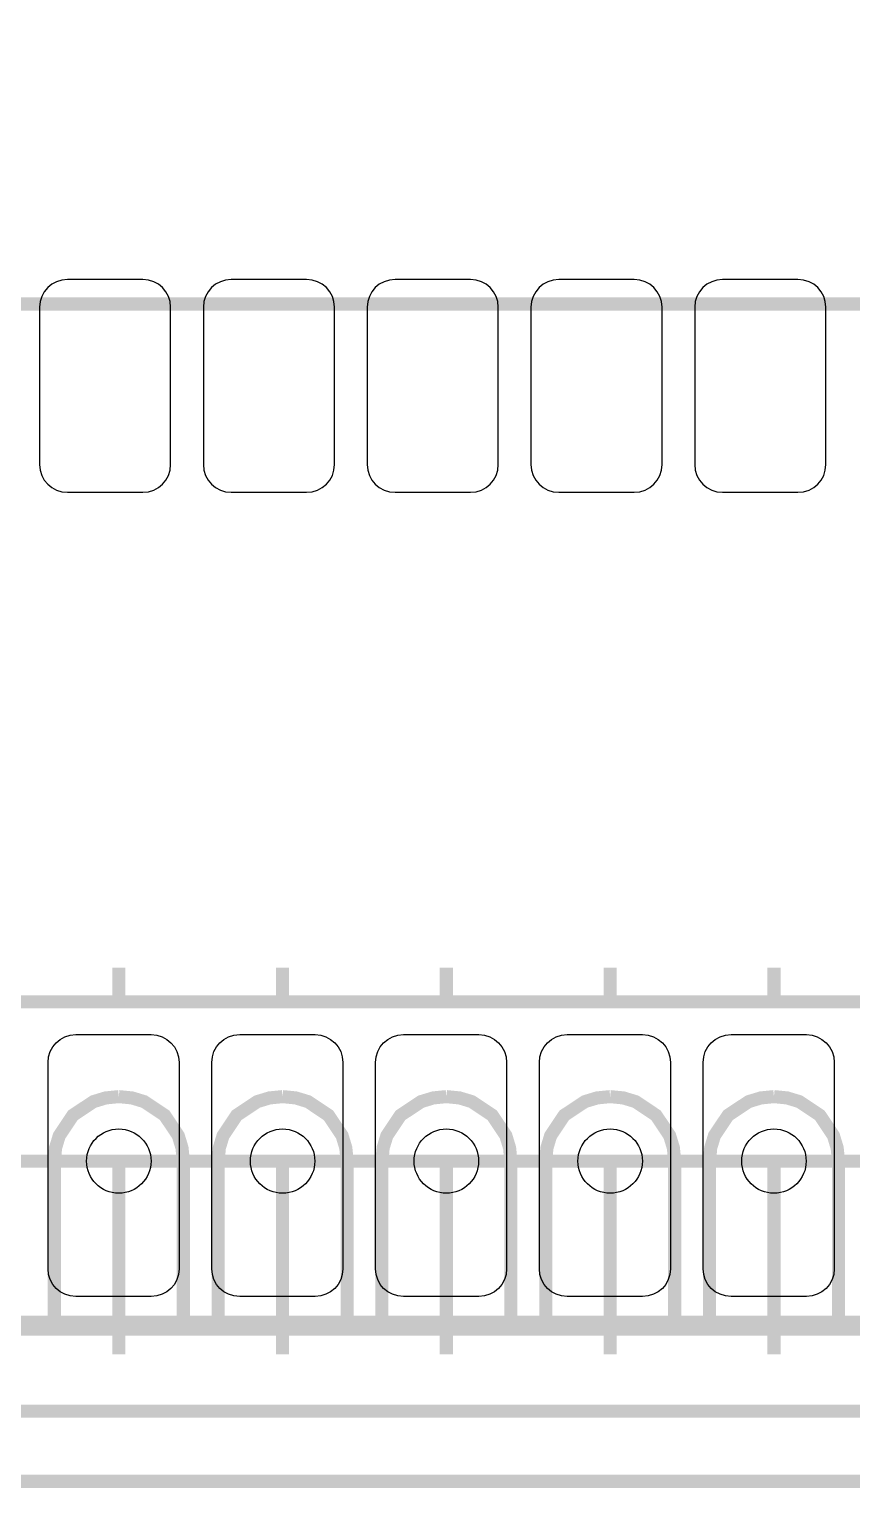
# Model space of a CAD drawing. Header units: millimetres. Extents: x 123.5 to 144.3, y 105.4 to 121.6.
# Drawn here: x 131.721 to 132.851, y 109.737 to 111.742 of the extents above; entities that cross this region are included whole.
import ezdxf

# ---------------------------------------------------------------- set-up
doc = ezdxf.new("R2010")
doc.units = ezdxf.units.MM
doc.layers.add('DESC', color=250, linetype='Continuous')

# ---------------------------------------------------------------- blocks, each defined once
blk = doc.blocks.new('isplay')
at = {"const_width": 0.012}
for points in [[(133.4842, 113.302), (140.311, 113.302), (140.311, 117.6662), (133.4842, 117.6662), (133.4842, 113.302)], [(133.4842, 113.302), (140.311, 113.302), (140.311, 117.6662), (133.4842, 117.6662), (133.4842, 113.302)], [(133.4842, 113.302), (140.311, 113.302), (140.311, 117.6662), (133.4842, 117.6662), (133.4842, 113.302)], [(135.41, 114.381), (138.41, 114.381)], [(135.41, 114.381), (138.41, 114.381)], [(135.41, 114.381), (138.41, 114.381)], [(135.7975, 113.7432), (135.7975, 113.7727)], [(135.7975, 113.7432), (135.7975, 113.7727)], [(135.7975, 113.7432), (135.7975, 113.7727)], [(135.9475, 113.7432), (135.9475, 113.7727)], [(135.9475, 113.7432), (135.9475, 113.7727)], [(135.9475, 113.7432), (135.9475, 113.7727)], [(136.0975, 113.7432), (136.0975, 113.7727)], [(136.0975, 113.7432), (136.0975, 113.7727)], [(136.0975, 113.7432), (136.0975, 113.7727)], [(136.2475, 113.7432), (136.2475, 113.7727)], [(136.2475, 113.7432), (136.2475, 113.7727)], [(136.2475, 113.7432), (136.2475, 113.7727)], [(136.3975, 113.7432), (136.3975, 113.7727)], [(136.3975, 113.7432), (136.3975, 113.7727)], [(136.3975, 113.7432), (136.3975, 113.7727)], [(135.3427, 113.3664), (138.4927, 113.3664), (138.4927, 113.7414), (135.3427, 113.7414), (135.3427, 113.3664)], [(135.3427, 113.3664), (138.4927, 113.3664), (138.4927, 113.7414), (135.3427, 113.7414), (135.3427, 113.3664)], [(135.3427, 113.3664), (138.4927, 113.3664), (138.4927, 113.7414), (135.3427, 113.7414), (135.3427, 113.3664)], [(135.7385, 113.5955), (135.7396, 113.6076), (135.743, 113.6188), (135.7555, 113.6375), (135.7743, 113.65), (135.7855, 113.6534), (135.7975, 113.6546)], [(135.7385, 113.5955), (135.7396, 113.6076), (135.743, 113.6188), (135.7555, 113.6375), (135.7743, 113.65), (135.7855, 113.6534), (135.7975, 113.6546)], [(135.7385, 113.5955), (135.7396, 113.6076), (135.743, 113.6188), (135.7555, 113.6375), (135.7743, 113.65), (135.7855, 113.6534), (135.7975, 113.6546)], [(135.8566, 113.5955), (135.8554, 113.6076), (135.852, 113.6188), (135.8395, 113.6375), (135.8208, 113.65), (135.8096, 113.6534), (135.7975, 113.6546)], [(135.8566, 113.5955), (135.8554, 113.6076), (135.852, 113.6188), (135.8395, 113.6375), (135.8208, 113.65), (135.8096, 113.6534), (135.7975, 113.6546)], [(135.8566, 113.5955), (135.8554, 113.6076), (135.852, 113.6188), (135.8395, 113.6375), (135.8208, 113.65), (135.8096, 113.6534), (135.7975, 113.6546)], [(135.8885, 113.5955), (135.8896, 113.6076), (135.893, 113.6188), (135.9055, 113.6375), (135.9243, 113.65), (135.9355, 113.6534), (135.9475, 113.6546)], [(135.8885, 113.5955), (135.8896, 113.6076), (135.893, 113.6188), (135.9055, 113.6375), (135.9243, 113.65), (135.9355, 113.6534), (135.9475, 113.6546)], [(135.8885, 113.5955), (135.8896, 113.6076), (135.893, 113.6188), (135.9055, 113.6375), (135.9243, 113.65), (135.9355, 113.6534), (135.9475, 113.6546)], [(136.0066, 113.5955), (136.0054, 113.6076), (136.002, 113.6188), (135.9895, 113.6375), (135.9708, 113.65), (135.9596, 113.6534), (135.9475, 113.6546)], [(136.0066, 113.5955), (136.0054, 113.6076), (136.002, 113.6188), (135.9895, 113.6375), (135.9708, 113.65), (135.9596, 113.6534), (135.9475, 113.6546)], [(136.0066, 113.5955), (136.0054, 113.6076), (136.002, 113.6188), (135.9895, 113.6375), (135.9708, 113.65), (135.9596, 113.6534), (135.9475, 113.6546)], [(136.0385, 113.5955), (136.0396, 113.6076), (136.043, 113.6188), (136.0555, 113.6375), (136.0743, 113.65), (136.0855, 113.6534), (136.0975, 113.6546)], [(136.0385, 113.5955), (136.0396, 113.6076), (136.043, 113.6188), (136.0555, 113.6375), (136.0743, 113.65), (136.0855, 113.6534), (136.0975, 113.6546)], [(136.0385, 113.5955), (136.0396, 113.6076), (136.043, 113.6188), (136.0555, 113.6375), (136.0743, 113.65), (136.0855, 113.6534), (136.0975, 113.6546)], [(136.1566, 113.5955), (136.1554, 113.6076), (136.152, 113.6188), (136.1395, 113.6375), (136.1208, 113.65), (136.1096, 113.6534), (136.0975, 113.6546)], [(136.1566, 113.5955), (136.1554, 113.6076), (136.152, 113.6188), (136.1395, 113.6375), (136.1208, 113.65), (136.1096, 113.6534), (136.0975, 113.6546)], [(136.1566, 113.5955), (136.1554, 113.6076), (136.152, 113.6188), (136.1395, 113.6375), (136.1208, 113.65), (136.1096, 113.6534), (136.0975, 113.6546)], [(136.1885, 113.5955), (136.1896, 113.6076), (136.193, 113.6188), (136.2055, 113.6375), (136.2243, 113.65), (136.2355, 113.6534), (136.2475, 113.6546)], [(136.1885, 113.5955), (136.1896, 113.6076), (136.193, 113.6188), (136.2055, 113.6375), (136.2243, 113.65), (136.2355, 113.6534), (136.2475, 113.6546)], [(136.1885, 113.5955), (136.1896, 113.6076), (136.193, 113.6188), (136.2055, 113.6375), (136.2243, 113.65), (136.2355, 113.6534), (136.2475, 113.6546)], [(136.3066, 113.5955), (136.3054, 113.6076), (136.302, 113.6188), (136.2895, 113.6375), (136.2708, 113.65), (136.2596, 113.6534), (136.2475, 113.6546)], [(136.3066, 113.5955), (136.3054, 113.6076), (136.302, 113.6188), (136.2895, 113.6375), (136.2708, 113.65), (136.2596, 113.6534), (136.2475, 113.6546)], [(136.3066, 113.5955), (136.3054, 113.6076), (136.302, 113.6188), (136.2895, 113.6375), (136.2708, 113.65), (136.2596, 113.6534), (136.2475, 113.6546)], [(136.3385, 113.5955), (136.3396, 113.6076), (136.343, 113.6188), (136.3555, 113.6375), (136.3743, 113.65), (136.3855, 113.6534), (136.3975, 113.6546)], [(136.3385, 113.5955), (136.3396, 113.6076), (136.343, 113.6188), (136.3555, 113.6375), (136.3743, 113.65), (136.3855, 113.6534), (136.3975, 113.6546)], [(136.3385, 113.5955), (136.3396, 113.6076), (136.343, 113.6188), (136.3555, 113.6375), (136.3743, 113.65), (136.3855, 113.6534), (136.3975, 113.6546)], [(136.4566, 113.5955), (136.4554, 113.6076), (136.452, 113.6188), (136.4395, 113.6375), (136.4208, 113.65), (136.4096, 113.6534), (136.3975, 113.6546)], [(136.4566, 113.5955), (136.4554, 113.6076), (136.452, 113.6188), (136.4395, 113.6375), (136.4208, 113.65), (136.4096, 113.6534), (136.3975, 113.6546)], [(136.4566, 113.5955), (136.4554, 113.6076), (136.452, 113.6188), (136.4395, 113.6375), (136.4208, 113.65), (136.4096, 113.6534), (136.3975, 113.6546)], [(135.6475, 113.5955), (135.7952, 113.5955)], [(135.6475, 113.5955), (135.7952, 113.5955)], [(135.6475, 113.5955), (135.7952, 113.5955)], [(135.7975, 113.5955), (135.6499, 113.5955)], [(135.7975, 113.5955), (135.6499, 113.5955)], [(135.7975, 113.5955), (135.6499, 113.5955)], [(135.7385, 113.5955), (135.7385, 113.4479)], [(135.7385, 113.5955), (135.7385, 113.4479)], [(135.7385, 113.5955), (135.7385, 113.4479)], [(135.7999, 113.5955), (135.7704, 113.5955)], [(135.7999, 113.5955), (135.7704, 113.5955)], [(135.7999, 113.5955), (135.7704, 113.5955)], [(135.7952, 113.5955), (135.8247, 113.5955)], [(135.7952, 113.5955), (135.8247, 113.5955)], [(135.7952, 113.5955), (135.8247, 113.5955)], [(135.7975, 113.5955), (135.7975, 113.4479)], [(135.7975, 113.5955), (135.9452, 113.5955)], [(135.7975, 113.5955), (135.7975, 113.4479)], [(135.7975, 113.5955), (135.9452, 113.5955)], [(135.7975, 113.5955), (135.7975, 113.4479)], [(135.7975, 113.5955), (135.9452, 113.5955)], [(135.9475, 113.5955), (135.7999, 113.5955)], [(135.9475, 113.5955), (135.7999, 113.5955)], [(135.9475, 113.5955), (135.7999, 113.5955)], [(135.8566, 113.4479), (135.8566, 113.5955)], [(135.8566, 113.4479), (135.8566, 113.5955)], [(135.8566, 113.4479), (135.8566, 113.5955)], [(135.8885, 113.5955), (135.8885, 113.4479)], [(135.8885, 113.5955), (135.8885, 113.4479)], [(135.8885, 113.5955), (135.8885, 113.4479)], [(135.9499, 113.5955), (135.9204, 113.5955)], [(135.9499, 113.5955), (135.9204, 113.5955)], [(135.9499, 113.5955), (135.9204, 113.5955)], [(135.9452, 113.5955), (135.9747, 113.5955)], [(135.9452, 113.5955), (135.9747, 113.5955)], [(135.9452, 113.5955), (135.9747, 113.5955)], [(135.9475, 113.5955), (135.9475, 113.4479)], [(135.9475, 113.5955), (136.0952, 113.5955)], [(135.9475, 113.5955), (135.9475, 113.4479)], [(135.9475, 113.5955), (136.0952, 113.5955)], [(135.9475, 113.5955), (135.9475, 113.4479)], [(135.9475, 113.5955), (136.0952, 113.5955)], [(136.0975, 113.5955), (135.9499, 113.5955)], [(136.0975, 113.5955), (135.9499, 113.5955)], [(136.0975, 113.5955), (135.9499, 113.5955)], [(136.0066, 113.4479), (136.0066, 113.5955)], [(136.0066, 113.4479), (136.0066, 113.5955)], [(136.0066, 113.4479), (136.0066, 113.5955)], [(136.0385, 113.5955), (136.0385, 113.4479)], [(136.0385, 113.5955), (136.0385, 113.4479)], [(136.0385, 113.5955), (136.0385, 113.4479)], [(136.0999, 113.5955), (136.0704, 113.5955)], [(136.0999, 113.5955), (136.0704, 113.5955)], [(136.0999, 113.5955), (136.0704, 113.5955)], [(136.0952, 113.5955), (136.1247, 113.5955)], [(136.0952, 113.5955), (136.1247, 113.5955)], [(136.0952, 113.5955), (136.1247, 113.5955)], [(136.0975, 113.5955), (136.0975, 113.4479)], [(136.0975, 113.5955), (136.2452, 113.5955)], [(136.0975, 113.5955), (136.0975, 113.4479)], [(136.0975, 113.5955), (136.2452, 113.5955)], [(136.0975, 113.5955), (136.0975, 113.4479)], [(136.0975, 113.5955), (136.2452, 113.5955)], [(136.2475, 113.5955), (136.0999, 113.5955)], [(136.2475, 113.5955), (136.0999, 113.5955)], [(136.2475, 113.5955), (136.0999, 113.5955)], [(136.1566, 113.4479), (136.1566, 113.5955)], [(136.1566, 113.4479), (136.1566, 113.5955)], [(136.1566, 113.4479), (136.1566, 113.5955)], [(136.1885, 113.5955), (136.1885, 113.4479)], [(136.1885, 113.5955), (136.1885, 113.4479)], [(136.1885, 113.5955), (136.1885, 113.4479)], [(136.2499, 113.5955), (136.2204, 113.5955)], [(136.2499, 113.5955), (136.2204, 113.5955)], [(136.2499, 113.5955), (136.2204, 113.5955)], [(136.2452, 113.5955), (136.2747, 113.5955)], [(136.2452, 113.5955), (136.2747, 113.5955)], [(136.2452, 113.5955), (136.2747, 113.5955)], [(136.2475, 113.5955), (136.2475, 113.4479)], [(136.2475, 113.5955), (136.3952, 113.5955)], [(136.2475, 113.5955), (136.2475, 113.4479)], [(136.2475, 113.5955), (136.3952, 113.5955)], [(136.2475, 113.5955), (136.2475, 113.4479)], [(136.2475, 113.5955), (136.3952, 113.5955)], [(136.3975, 113.5955), (136.2499, 113.5955)], [(136.3975, 113.5955), (136.2499, 113.5955)], [(136.3975, 113.5955), (136.2499, 113.5955)], [(136.3066, 113.4479), (136.3066, 113.5955)], [(136.3066, 113.4479), (136.3066, 113.5955)], [(136.3066, 113.4479), (136.3066, 113.5955)], [(136.3385, 113.5955), (136.3385, 113.4479)], [(136.3385, 113.5955), (136.3385, 113.4479)], [(136.3385, 113.5955), (136.3385, 113.4479)], [(136.3999, 113.5955), (136.3704, 113.5955)], [(136.3999, 113.5955), (136.3704, 113.5955)], [(136.3999, 113.5955), (136.3704, 113.5955)], [(136.3952, 113.5955), (136.4247, 113.5955)], [(136.3952, 113.5955), (136.4247, 113.5955)], [(136.3952, 113.5955), (136.4247, 113.5955)], [(136.3975, 113.5955), (136.3975, 113.4479)], [(136.3975, 113.5955), (136.5452, 113.5955)], [(136.3975, 113.5955), (136.3975, 113.4479)], [(136.3975, 113.5955), (136.5452, 113.5955)], [(136.3975, 113.5955), (136.3975, 113.4479)], [(136.3975, 113.5955), (136.5452, 113.5955)], [(136.5475, 113.5955), (136.3999, 113.5955)], [(136.5475, 113.5955), (136.3999, 113.5955)], [(136.5475, 113.5955), (136.3999, 113.5955)], [(136.4566, 113.4479), (136.4566, 113.5955)], [(136.4566, 113.4479), (136.4566, 113.5955)], [(136.4566, 113.4479), (136.4566, 113.5955)], [(138.4927, 113.4414), (135.3427, 113.4414)], [(138.4927, 113.4414), (135.3427, 113.4414)], [(138.4927, 113.4414), (135.3427, 113.4414)], [(135.7066, 113.4479), (135.7385, 113.4479)], [(135.7066, 113.4479), (135.7385, 113.4479)], [(135.7066, 113.4479), (135.7385, 113.4479)], [(135.7385, 113.4479), (135.8566, 113.4479)], [(135.7385, 113.4479), (135.8566, 113.4479)], [(135.7385, 113.4479), (135.8566, 113.4479)], [(135.7975, 113.4479), (135.7975, 113.4184)], [(135.7975, 113.4479), (135.7975, 113.4184)], [(135.7975, 113.4479), (135.7975, 113.4184)], [(135.8566, 113.4479), (135.8885, 113.4479)], [(135.8566, 113.4479), (135.8885, 113.4479)], [(135.8566, 113.4479), (135.8885, 113.4479)], [(135.8885, 113.4479), (136.0066, 113.4479)], [(135.8885, 113.4479), (136.0066, 113.4479)], [(135.8885, 113.4479), (136.0066, 113.4479)], [(135.9475, 113.4479), (135.9475, 113.4184)], [(135.9475, 113.4479), (135.9475, 113.4184)], [(135.9475, 113.4479), (135.9475, 113.4184)], [(136.0066, 113.4479), (136.0385, 113.4479)], [(136.0066, 113.4479), (136.0385, 113.4479)], [(136.0066, 113.4479), (136.0385, 113.4479)], [(136.0385, 113.4479), (136.1566, 113.4479)], [(136.0385, 113.4479), (136.1566, 113.4479)], [(136.0385, 113.4479), (136.1566, 113.4479)], [(136.0975, 113.4479), (136.0975, 113.4184)], [(136.0975, 113.4479), (136.0975, 113.4184)], [(136.0975, 113.4479), (136.0975, 113.4184)], [(136.1566, 113.4479), (136.1885, 113.4479)], [(136.1566, 113.4479), (136.1885, 113.4479)], [(136.1566, 113.4479), (136.1885, 113.4479)], [(136.1885, 113.4479), (136.3066, 113.4479)], [(136.1885, 113.4479), (136.3066, 113.4479)], [(136.1885, 113.4479), (136.3066, 113.4479)], [(136.2475, 113.4479), (136.2475, 113.4184)], [(136.2475, 113.4479), (136.2475, 113.4184)], [(136.2475, 113.4479), (136.2475, 113.4184)], [(136.3066, 113.4479), (136.3385, 113.4479)], [(136.3066, 113.4479), (136.3385, 113.4479)], [(136.3066, 113.4479), (136.3385, 113.4479)], [(136.3385, 113.4479), (136.4566, 113.4479)], [(136.3385, 113.4479), (136.4566, 113.4479)], [(136.3385, 113.4479), (136.4566, 113.4479)], [(136.3975, 113.4479), (136.3975, 113.4184)], [(136.3975, 113.4479), (136.3975, 113.4184)], [(136.3975, 113.4479), (136.3975, 113.4184)], [(136.4566, 113.4479), (136.4885, 113.4479)], [(136.4566, 113.4479), (136.4885, 113.4479)], [(136.4566, 113.4479), (136.4885, 113.4479)]]:
    blk.add_lwpolyline(points, dxfattribs=at)
for points in [[(135.8195, 114.4035), (135.7505, 114.4035), (135.7453, 114.403), (135.7405, 114.4015), (135.7361, 114.3992), (135.7324, 114.3961), (135.7293, 114.3923), (135.727, 114.388), (135.7255, 114.3832), (135.725, 114.378), (135.725, 114.234), (135.7255, 114.2288), (135.727, 114.2239), (135.7293, 114.2196), (135.7324, 114.2158), (135.7361, 114.2128), (135.7405, 114.2104), (135.7453, 114.209), (135.7505, 114.2085), (135.8195, 114.2085), (135.8247, 114.209), (135.8296, 114.2104), (135.8339, 114.2128), (135.8376, 114.2158), (135.8407, 114.2196), (135.8431, 114.2239), (135.8445, 114.2288), (135.845, 114.234), (135.845, 114.378), (135.8445, 114.3832), (135.8431, 114.388), (135.8407, 114.3923), (135.8376, 114.3961), (135.8339, 114.3992), (135.8296, 114.4015), (135.8247, 114.403), (135.8195, 114.4035)], [(135.9695, 114.4035), (135.9005, 114.4035), (135.8953, 114.403), (135.8905, 114.4015), (135.8861, 114.3992), (135.8824, 114.3961), (135.8793, 114.3923), (135.877, 114.388), (135.8755, 114.3832), (135.875, 114.378), (135.875, 114.234), (135.8755, 114.2288), (135.877, 114.2239), (135.8793, 114.2196), (135.8824, 114.2158), (135.8861, 114.2128), (135.8905, 114.2104), (135.8953, 114.209), (135.9005, 114.2085), (135.9695, 114.2085), (135.9747, 114.209), (135.9796, 114.2104), (135.9839, 114.2128), (135.9876, 114.2158), (135.9907, 114.2196), (135.9931, 114.2239), (135.9945, 114.2288), (135.995, 114.234), (135.995, 114.378), (135.9945, 114.3832), (135.9931, 114.388), (135.9907, 114.3923), (135.9876, 114.3961), (135.9839, 114.3992), (135.9796, 114.4015), (135.9747, 114.403), (135.9695, 114.4035)], [(136.1195, 114.4035), (136.0505, 114.4035), (136.0453, 114.403), (136.0405, 114.4015), (136.0361, 114.3992), (136.0324, 114.3961), (136.0293, 114.3923), (136.027, 114.388), (136.0255, 114.3832), (136.025, 114.378), (136.025, 114.234), (136.0255, 114.2288), (136.027, 114.2239), (136.0293, 114.2196), (136.0324, 114.2158), (136.0361, 114.2128), (136.0405, 114.2104), (136.0453, 114.209), (136.0505, 114.2085), (136.1195, 114.2085), (136.1247, 114.209), (136.1296, 114.2104), (136.1339, 114.2128), (136.1376, 114.2158), (136.1407, 114.2196), (136.1431, 114.2239), (136.1445, 114.2288), (136.145, 114.234), (136.145, 114.378), (136.1445, 114.3832), (136.1431, 114.388), (136.1407, 114.3923), (136.1376, 114.3961), (136.1339, 114.3992), (136.1296, 114.4015), (136.1247, 114.403), (136.1195, 114.4035)], [(136.2695, 114.4035), (136.2005, 114.4035), (136.1953, 114.403), (136.1905, 114.4015), (136.1861, 114.3992), (136.1824, 114.3961), (136.1793, 114.3923), (136.177, 114.388), (136.1755, 114.3832), (136.175, 114.378), (136.175, 114.234), (136.1755, 114.2288), (136.177, 114.2239), (136.1793, 114.2196), (136.1824, 114.2158), (136.1861, 114.2128), (136.1905, 114.2104), (136.1953, 114.209), (136.2005, 114.2085), (136.2695, 114.2085), (136.2747, 114.209), (136.2796, 114.2104), (136.2839, 114.2128), (136.2876, 114.2158), (136.2907, 114.2196), (136.2931, 114.2239), (136.2945, 114.2288), (136.295, 114.234), (136.295, 114.378), (136.2945, 114.3832), (136.2931, 114.388), (136.2907, 114.3923), (136.2876, 114.3961), (136.2839, 114.3992), (136.2796, 114.4015), (136.2747, 114.403), (136.2695, 114.4035)], [(136.4195, 114.4035), (136.3505, 114.4035), (136.3453, 114.403), (136.3405, 114.4015), (136.3361, 114.3992), (136.3324, 114.3961), (136.3293, 114.3923), (136.327, 114.388), (136.3255, 114.3832), (136.325, 114.378), (136.325, 114.234), (136.3255, 114.2288), (136.327, 114.2239), (136.3293, 114.2196), (136.3324, 114.2158), (136.3361, 114.2128), (136.3405, 114.2104), (136.3453, 114.209), (136.3505, 114.2085), (136.4195, 114.2085), (136.4247, 114.209), (136.4296, 114.2104), (136.4339, 114.2128), (136.4376, 114.2158), (136.4407, 114.2196), (136.4431, 114.2239), (136.4445, 114.2288), (136.445, 114.234), (136.445, 114.378), (136.4445, 114.3832), (136.4431, 114.388), (136.4407, 114.3923), (136.4376, 114.3961), (136.4339, 114.3992), (136.4296, 114.4015), (136.4247, 114.403), (136.4195, 114.4035)], [(135.8272, 113.4714), (135.7582, 113.4714), (135.753, 113.4719), (135.7481, 113.4734), (135.7438, 113.4757), (135.74, 113.4788), (135.737, 113.4825), (135.7346, 113.4869), (135.7332, 113.4917), (135.7327, 113.4969), (135.7327, 113.6859), (135.7332, 113.6911), (135.7346, 113.6959), (135.737, 113.7003), (135.74, 113.704), (135.7438, 113.7071), (135.7481, 113.7094), (135.753, 113.7109), (135.7582, 113.7114), (135.8272, 113.7114), (135.8324, 113.7109), (135.8372, 113.7094), (135.8415, 113.7071), (135.8453, 113.704), (135.8484, 113.7003), (135.8507, 113.6959), (135.8522, 113.6911), (135.8527, 113.6859), (135.8527, 113.4969), (135.8522, 113.4917), (135.8507, 113.4869), (135.8484, 113.4825), (135.8453, 113.4788), (135.8415, 113.4757), (135.8372, 113.4734), (135.8324, 113.4719), (135.8272, 113.4714)], [(135.9772, 113.4714), (135.9082, 113.4714), (135.903, 113.4719), (135.8981, 113.4734), (135.8938, 113.4757), (135.89, 113.4788), (135.887, 113.4825), (135.8846, 113.4869), (135.8832, 113.4917), (135.8827, 113.4969), (135.8827, 113.6859), (135.8832, 113.6911), (135.8846, 113.6959), (135.887, 113.7003), (135.89, 113.704), (135.8938, 113.7071), (135.8981, 113.7094), (135.903, 113.7109), (135.9082, 113.7114), (135.9772, 113.7114), (135.9824, 113.7109), (135.9872, 113.7094), (135.9915, 113.7071), (135.9953, 113.704), (135.9984, 113.7003), (136.0007, 113.6959), (136.0022, 113.6911), (136.0027, 113.6859), (136.0027, 113.4969), (136.0022, 113.4917), (136.0007, 113.4869), (135.9984, 113.4825), (135.9953, 113.4788), (135.9915, 113.4757), (135.9872, 113.4734), (135.9824, 113.4719), (135.9772, 113.4714)], [(136.1272, 113.4714), (136.0582, 113.4714), (136.053, 113.4719), (136.0481, 113.4734), (136.0438, 113.4757), (136.04, 113.4788), (136.037, 113.4825), (136.0346, 113.4869), (136.0332, 113.4917), (136.0327, 113.4969), (136.0327, 113.6859), (136.0332, 113.6911), (136.0346, 113.6959), (136.037, 113.7003), (136.04, 113.704), (136.0438, 113.7071), (136.0481, 113.7094), (136.053, 113.7109), (136.0582, 113.7114), (136.1272, 113.7114), (136.1324, 113.7109), (136.1372, 113.7094), (136.1415, 113.7071), (136.1453, 113.704), (136.1484, 113.7003), (136.1507, 113.6959), (136.1522, 113.6911), (136.1527, 113.6859), (136.1527, 113.4969), (136.1522, 113.4917), (136.1507, 113.4869), (136.1484, 113.4825), (136.1453, 113.4788), (136.1415, 113.4757), (136.1372, 113.4734), (136.1324, 113.4719), (136.1272, 113.4714)], [(136.2772, 113.4714), (136.2082, 113.4714), (136.203, 113.4719), (136.1981, 113.4734), (136.1938, 113.4757), (136.19, 113.4788), (136.187, 113.4825), (136.1846, 113.4869), (136.1832, 113.4917), (136.1827, 113.4969), (136.1827, 113.6859), (136.1832, 113.6911), (136.1846, 113.6959), (136.187, 113.7003), (136.19, 113.704), (136.1938, 113.7071), (136.1981, 113.7094), (136.203, 113.7109), (136.2082, 113.7114), (136.2772, 113.7114), (136.2824, 113.7109), (136.2872, 113.7094), (136.2915, 113.7071), (136.2953, 113.704), (136.2984, 113.7003), (136.3007, 113.6959), (136.3022, 113.6911), (136.3027, 113.6859), (136.3027, 113.4969), (136.3022, 113.4917), (136.3007, 113.4869), (136.2984, 113.4825), (136.2953, 113.4788), (136.2915, 113.4757), (136.2872, 113.4734), (136.2824, 113.4719), (136.2772, 113.4714)], [(136.4272, 113.4714), (136.3582, 113.4714), (136.353, 113.4719), (136.3481, 113.4734), (136.3438, 113.4757), (136.34, 113.4788), (136.337, 113.4825), (136.3346, 113.4869), (136.3332, 113.4917), (136.3327, 113.4969), (136.3327, 113.6859), (136.3332, 113.6911), (136.3346, 113.6959), (136.337, 113.7003), (136.34, 113.704), (136.3438, 113.7071), (136.3481, 113.7094), (136.353, 113.7109), (136.3582, 113.7114), (136.4272, 113.7114), (136.4324, 113.7109), (136.4372, 113.7094), (136.4415, 113.7071), (136.4453, 113.704), (136.4484, 113.7003), (136.4507, 113.6959), (136.4522, 113.6911), (136.4527, 113.6859), (136.4527, 113.4969), (136.4522, 113.4917), (136.4507, 113.4869), (136.4484, 113.4825), (136.4453, 113.4788), (136.4415, 113.4757), (136.4372, 113.4734), (136.4324, 113.4719), (136.4272, 113.4714)]]:
    blk.add_lwpolyline(points, close=True)
for centre in [(135.7975, 113.5955), (135.7975, 113.5955), (135.7975, 113.5955), (135.9475, 113.5955), (135.9475, 113.5955), (135.9475, 113.5955), (136.0975, 113.5955), (136.0975, 113.5955), (136.0975, 113.5955), (136.2475, 113.5955), (136.2475, 113.5955), (136.2475, 113.5955), (136.3975, 113.5955), (136.3975, 113.5955), (136.3975, 113.5955)]:
    blk.add_circle(centre, 0.0295)

msp = doc.modelspace()

# ---------------------------------------------------------------- block references
at = {"layer": 'DESC', "xscale": 1.5, "yscale": 1.5, "zscale": 1.5}
msp.add_blockref('isplay', (-71.852, -60.2069), dxfattribs=at)

doc.saveas('drawing.dxf')
